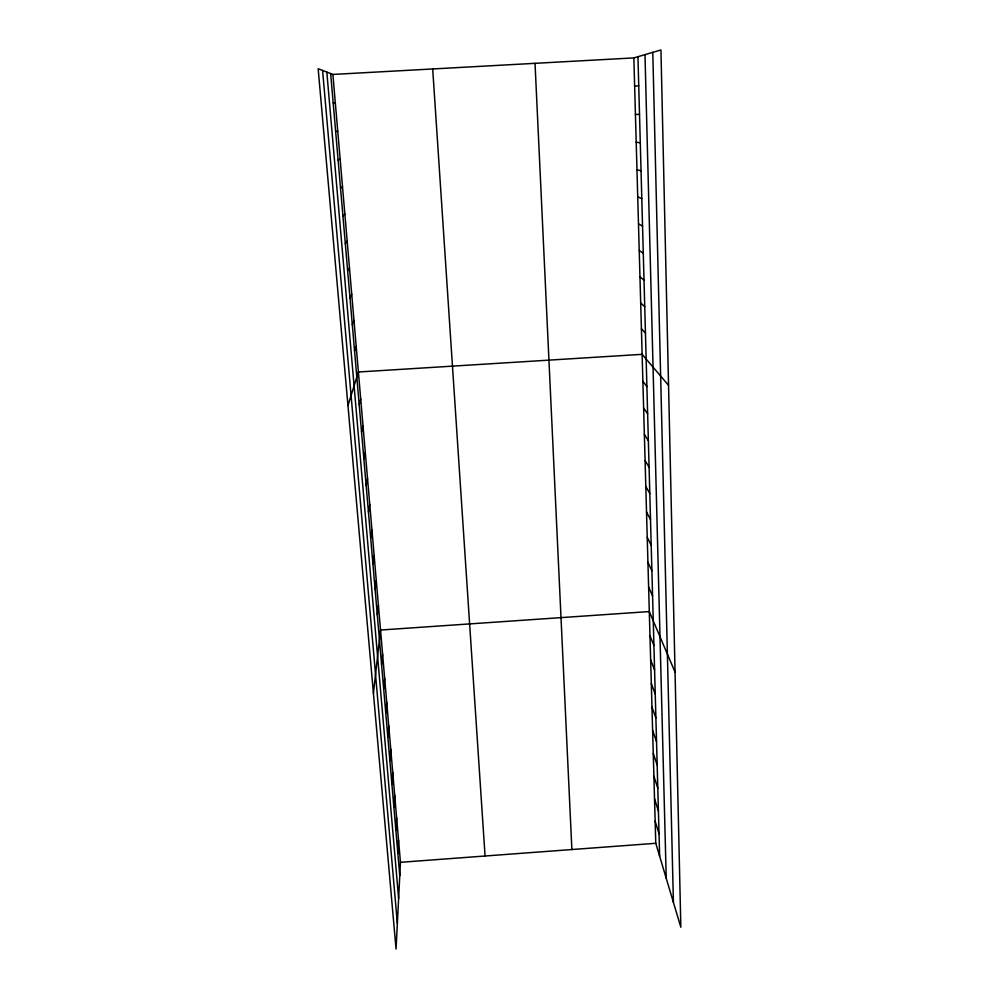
<?xml version="1.0" encoding="UTF-8"?>
<svg xmlns="http://www.w3.org/2000/svg" width="999" height="999" viewBox="0 0 999 999"><rect width="100%" height="100%" fill="white"/><g stroke="black" fill="none" stroke-linecap="round" stroke-linejoin="round"><path stroke-width="1.5" d="M332.879 74.438L400.449 862.312L396.054 949.05L318.157 68.719L332.879 74.438L633.853 57.905L660.938 49.95L680.843 927.234L655.769 843.293L633.853 57.905M397.839 853.158L398.551 840.134M395.879 830.419L396.628 817.731M393.893 807.442L394.692 795.092M391.895 784.24L392.732 772.239M389.872 760.776L390.746 749.138M387.824 737.075L388.748 725.811M385.764 713.124L386.725 702.235M383.678 688.923L384.677 678.421M381.568 664.46L382.617 654.357M373.426 693.331L380.532 630.032L649.3 611.563L675.062 672.14M377.285 614.747L378.421 605.456M375.112 589.485L376.298 580.619M372.914 563.948L374.138 555.519M370.691 538.136L371.965 530.144M368.431 512.037L369.767 504.495M366.158 485.651L367.545 478.571M363.861 458.966L365.297 452.372M361.538 431.993L363.024 425.874M359.19 404.707L360.726 399.088M347.964 405.557L358.404 372.003L642.12 354.333L668.543 385.314M354.558 350.999L356.206 346.366M352.285 324.588L353.983 320.454M349.987 297.902L351.735 294.28M347.652 270.916L349.463 267.819M345.304 243.644L347.177 241.071M342.932 216.071L344.855 214.048M340.534 188.199L342.507 186.726M338.099 160.015L340.147 159.103M335.639 131.518L337.749 131.194M634.64 86.314L638.736 85.714M400.449 862.312L655.769 843.293M635.426 114.423L639.522 114.398M333.167 102.71L335.327 102.972M636.201 142.22L640.284 142.782M636.975 169.73L641.046 170.841M637.737 196.94L641.808 198.614M638.486 223.863L642.544 226.074M639.223 250.512L643.281 253.247M639.959 276.873L644.018 280.12M640.696 302.959L644.73 306.718M641.408 328.783L645.454 333.029M642.881 381.318L646.902 386.551M643.618 408.017L647.639 413.748M644.355 434.428L648.363 440.634M645.092 460.551L649.088 467.232M645.816 486.388L649.8 493.531M646.528 511.963L650.511 519.555M647.227 537.262L651.211 545.292M647.926 562.287L651.897 570.754M648.626 587.062L652.584 595.941M649.987 635.826L653.92 645.516M650.649 659.827L654.582 669.917M651.311 683.591L655.244 694.055M651.972 707.105L655.893 717.956M652.622 730.381L656.53 741.595M653.259 753.421L657.167 764.997M653.895 776.223L657.792 788.161M654.532 798.8L658.416 811.088M655.157 821.166L659.028 833.778M322.59 70.442L397.352 923.313M330.657 73.576L399.775 875.673M326.823 72.09L398.626 898.413M432.692 68.956L485.064 856.006M535.027 63.337L571.878 849.537M637.949 56.693L659.64 856.243M644.992 54.633L666.221 878.258M652.784 52.348L673.413 902.347"/></g></svg>
